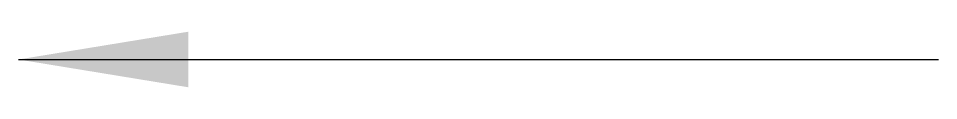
# Model space of a CAD drawing. Header units: millimetres. Extents: x 75500 to 345360, y -224327 to 19532.
# Drawn here: x 345197.2 to 345359.8, y -115867.8 to -115857.9 of the extents above; entities that cross this region are included whole.
import ezdxf

# ---------------------------------------------------------------- set-up
doc = ezdxf.new("R2010")
doc.units = ezdxf.units.MM
doc.header["$LTSCALE"] = 0.01
doc.layers.add('Cut', color=1, linetype='Continuous', lineweight=25)
doc.styles.get("Standard").update_dxf_attribs({"font": 'arial.ttf'})
doc.dimstyles.new('MIGCS IN MM 1 100', dxfattribs={"dimtxt": 40, "dimasz": 30, "dimexe": 180, "dimexo": 100, "dimgap": 25, "dimtad": 0, "dimdec": 0, "dimzin": 0, "dimdsep": 46, "dimtxsty": 'Standard', "dimblk": 'ARCHTICK', "dimcen": 150, "dimse1": 1, "dimse2": 1, "dimclrd": 3, "dimclre": 3, "dimclrt": 3, "dimadec": 0, "dimazin": 0, "dimtfac": 1, "dimtdec": 0, "dimtix": 1, "dimtmove": 2, "dimatfit": 3, "dimfxl": 1, "dimtolj": 1, "dimtzin": 0, "dimarcsym": 0})

# ---------------------------------------------------------------- blocks, each defined once
blk = doc.blocks.new('_ARCHTICK')
at = {"color": 0, "linetype": 'ByBlock', "const_width": 0.15}
blk.add_lwpolyline([(-0.5, -0.5), (0.5, 0.5)], dxfattribs=at)

msp = doc.modelspace()

# ---------------------------------------------------------------- leaders
at = {"layer": 'Cut'}
msp.add_leader([(345197.24, -115862.84), (345359.78, -115862.84)], dimstyle='MIGCS IN MM 1 100', override={"dimgap": 25, "dimtad": 0}, dxfattribs=at)

doc.saveas('drawing.dxf')
